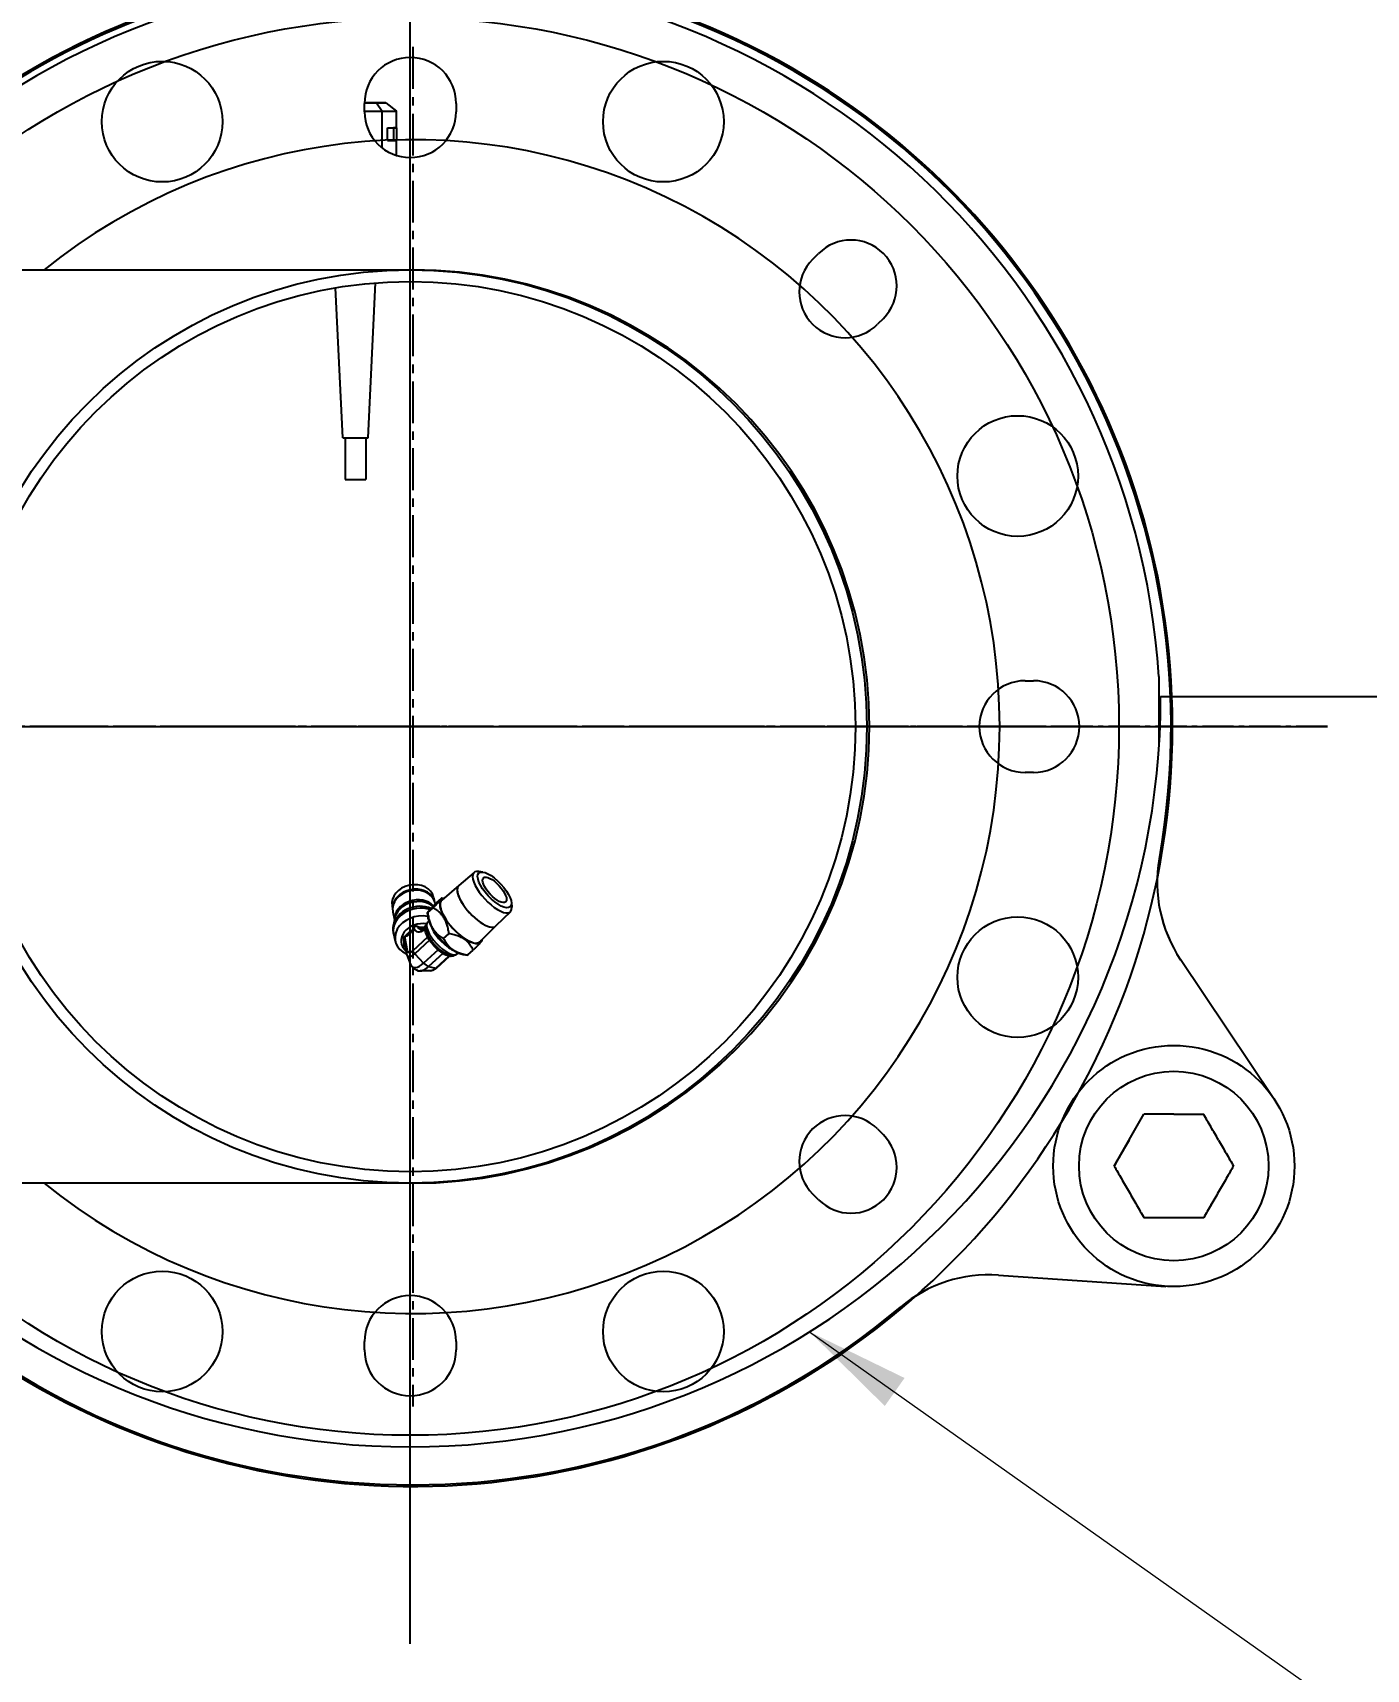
# Model space of a CAD drawing. Extents: x -76427 to 292734, y -42117 to 131250.
# Drawn here: x 12724.4 to 13044.3, y 2390.8 to 2783.3 of the extents above; entities that cross this region are included whole.
import ezdxf

# ---------------------------------------------------------------- set-up
doc = ezdxf.new("R2010")
doc.units = 0
doc.header["$LTSCALE"] = 10
for name, pattern in [('XFM7P10PV$0$CENTER', [2, 1.25, -0.25, 0.25, -0.25]), ('XFM7P10PV$0$CENTER2', [1.125, 0.75, -0.125, 0.125, -0.125]), ('XFM7P10PV-200K$0$CENTER', [2, 1.25, -0.25, 0.25, -0.25]), ('XFM7P10PV-200K$0$CENTER2', [1.125, 0.75, -0.125, 0.125, -0.125])]:
    doc.linetypes.add(name, pattern=pattern)
for name, color, linetype in [('XFM7P10PV$0$U-PV-PIPE-CENTER', 252, 'XFM7P10PV$0$CENTER2'), ('XFM7P10PV$0$U-PV-PIPE-SUS', 252, 'Continuous'), ('XFM7P10PV-200K$0$U-PV-PIPE-CENTER', 1, 'XFM7P10PV-200K$0$CENTER2'), ('XFM7P10PV-200K$0$U-PV-PIPE-SUS', 200, 'Continuous'), ('XFM7Q10PV-200K$0$PV-EQ(200K)', 22, 'Continuous')]:
    doc.layers.add(name, color=color, linetype=linetype)
doc.styles.add('XFM7P10PV$0$STANDARD', font='SIMPLEX', dxfattribs={"bigfont": 'BIGFONT'})
doc.styles.add('XFM7P10PV-200K$0$STANDARD', font='SIMPLEX', dxfattribs={"bigfont": 'BIGFONT'})
doc.styles.add('XFM7Q10PV-200K$0$Atlas Copco 3.5mm', font='arial.ttf')
doc.dimstyles.new('XFM7Q10PV-200K$0$Atlas Copco$7', dxfattribs={"dimscale": 10, "dimtxt": 3.5, "dimasz": 2.5, "dimexe": 2, "dimexo": 1, "dimgap": 0.762, "dimtad": 1, "dimdec": 1, "dimrnd": 1e-08, "dimtxsty": 'XFM7Q10PV-200K$0$Atlas Copco 3.5mm', "dimcen": 0.09, "dimdle": 10, "dimclrd": 7, "dimclre": 256, "dimclrt": 7, "dimadec": 1, "dimazin": 2, "dimtfac": 1, "dimtdec": 4, "dimtmove": 0, "dimatfit": 3, "dimfxl": 1, "dimtolj": 1, "dimlwd": 9, "dimlwe": 9, "dimarcsym": 0})

# ---------------------------------------------------------------- blocks, each defined once
blk = doc.blocks.new('XFM7P10PV-200K$0$A$C62BD0E7C')
at = {"color": 1, "linetype": 'XFM7P10PV-200K$0$CENTER'}
for p, q in [((0, 203.2), (0, -203.2)), ((203.2, 0), (-254, 0))]:
    blk.add_line(p, q, dxfattribs=at)
at = {"color": 0}
blk.add_lwpolyline([(0, -136.53), (-254, -136.53), (-254, 136.52), (0, 136.52)], dxfattribs=at)
blk.add_arc((0, 0), 136.53, 270, 90, dxfattribs=at)
at = {"color": 8, "style": 'XFM7P10PV-200K$0$STANDARD'}
blk.add_text('SR', height=30, dxfattribs=at).set_placement((-240.49, 5.2))
blk = doc.blocks.new('XFM7P10PV-200K')
at = {"layer": 'XFM7P10PV-200K$0$U-PV-PIPE-CENTER'}
blk.add_line((13035, 2616.88), (10278.8, 2616.88), dxfattribs=at)
at = {"layer": 'XFM7P10PV-200K$0$U-PV-PIPE-SUS'}
for p, q in [((12755.49, 2776.46), (12755.49, 2776.46)), ((12755.49, 2776.46), (12755.49, 2776.46)), ((12875.71, 2776.46), (12875.71, 2776.46)), ((12875.71, 2776.46), (12875.71, 2776.46)), ((12755.49, 2747.52), (12755.49, 2747.52)), ((12755.49, 2747.52), (12755.49, 2747.52)), ((12875.71, 2747.52), (12875.71, 2747.52)), ((12875.71, 2747.52), (12875.71, 2747.52)), ((11063.5, 2726.43), (12815.6, 2726.43, 0)), ((12960.71, 2691.45), (12960.71, 2691.45)), ((12960.71, 2691.45), (12960.71, 2691.45)), ((12960.71, 2662.52), (12960.71, 2662.52)), ((12960.71, 2662.52), (12960.71, 2662.52)), ((12994.68, 2585.17), (12994.68, 2585.17)), ((12994.68, 2585.17), (12994.68, 2585.17)), ((12960.71, 2571.24), (12960.71, 2571.24)), ((12960.71, 2571.24), (12960.71, 2571.24)), ((12999.78, 2560.98), (12999.78, 2560.98)), ((13022.18, 2527.6), (12999.78, 2560.98)), ((12999.78, 2560.98), (12999.78, 2560.98)), ((12960.71, 2542.31), (12960.71, 2542.31)), ((12960.71, 2542.31), (12960.71, 2542.31)), ((12998.16, 2540.41), (12998.16, 2540.41)), ((12998.16, 2534.21), (12998.16, 2534.21)), ((13022.18, 2527.6), (13022.18, 2527.6)), ((13022.18, 2527.6), (13022.18, 2527.6)), ((12983.84, 2511.48), (12991, 2523.88)), ((12991, 2523.88), (12991, 2523.88)), ((12991, 2523.88), (12991, 2523.88)), ((13005.32, 2523.88), (13005.32, 2523.88)), ((13005.32, 2523.88), (13005.32, 2523.88)), ((12983.84, 2511.48), (12983.84, 2511.48)), ((12983.84, 2511.48), (12983.84, 2511.48)), ((13012.48, 2511.48), (13012.48, 2511.48)), ((13012.48, 2511.48), (13012.48, 2511.48)), ((12815.6, 2507.33, 0), (11063.5, 2507.33)), ((12991, 2499.08), (12991, 2499.08)), ((12991, 2499.08), (12991, 2499.08)), ((13005.32, 2499.08), (12991, 2499.08)), ((13005.32, 2499.08), (13005.32, 2499.08)), ((13005.32, 2499.08), (13005.32, 2499.08)), ((12755.49, 2486.23), (12755.49, 2486.23)), ((12755.49, 2486.23), (12755.49, 2486.23)), ((12875.71, 2486.23), (12875.71, 2486.23)), ((12875.71, 2486.23), (12875.71, 2486.23)), ((12953.87, 2485.4), (12953.87, 2485.4)), ((12953.87, 2485.4), (12953.87, 2485.4)), ((12956.1, 2485.32), (12996.21, 2482.61)), ((12956.1, 2485.32), (12956.1, 2485.32)), ((12956.1, 2485.32), (12956.1, 2485.32)), ((12998.16, 2488.75), (12998.16, 2488.75)), ((12996.21, 2482.61), (12996.21, 2482.61)), ((12996.21, 2482.61), (12996.21, 2482.61)), ((12998.16, 2482.55), (12998.16, 2482.55)), ((12998.16, 2482.55), (12998.16, 2482.55)), ((12998.16, 2482.55), (12998.16, 2482.55)), ((12932.6, 2477.64), (12932.6, 2477.64)), ((12932.6, 2477.64), (12932.6, 2477.64)), ((12755.49, 2457.3), (12755.49, 2457.3)), ((12755.49, 2457.3), (12755.49, 2457.3)), ((12875.71, 2457.3), (12875.71, 2457.3)), ((12875.71, 2457.3), (12875.71, 2457.3)), ((12815.6, 2435.01), (12815.6, 2435.01)), ((12815.6, 2435.01), (12815.6, 2435.01))]:
    blk.add_line(p, q, dxfattribs=at)
for centre, radius in [((12755.49, 2761.99), 14.47), ((12875.71, 2761.99), 14.47), ((12960.71, 2676.99), 14.47), ((12960.71, 2556.77), 14.47), ((12998.16, 2511.48), 28.93), ((12998.16, 2511.48), 22.73), ((12755.49, 2471.77), 14.47), ((12875.71, 2471.77), 14.47)]:
    blk.add_circle(centre, radius, dxfattribs=at)
for centre, radius, start, end in [((12815.6, 2616.88), 182.26, 0, 143.0533), ((12815.6, 2616.88), 181.87, 109.9589, 142.9607), ((12815.6, 2616.88), 181.87, 349.9589, 70.0411), ((12815.6, 2616.88), 140.79, 0, 128.9143), ((12815.6, 2616.88), 109.55, 0, 90), ((12815.6, 2616.88), 182.26, 216.9467, 0), ((12815.6, 2616.88), 140.79, 231.0857, 0), ((12815.6, 2616.88), 109.55, 270, 0), ((13027.24, 2579.4), 33.07, 169.9589, 213.8653), ((12953.87, 2452.33), 33.07, 86.1347, 130.0411), ((12815.6, 2616.88), 181.87, 229.9589, 310.0411)]:
    blk.add_arc(centre, radius, start, end, dxfattribs=at)
for points in [[(12998.16, 2523.88), (12996.94, 2523.88), (12994.53, 2523.88), (12992.17, 2523.88), (12991, 2523.88)], [(12998.16, 2523.88), (12999.39, 2523.88), (13001.81, 2523.88), (13004.16, 2523.88), (13005.32, 2523.88)], [(13008.9, 2517.68), (13008.29, 2518.73), (13007.08, 2520.82), (13005.9, 2522.87), (13005.32, 2523.88)], [(12987.42, 2517.68), (12986.81, 2516.62), (12985.6, 2514.53), (12984.42, 2512.49), (12983.84, 2511.48)], [(13008.9, 2517.68), (13009.51, 2516.61), (13010.72, 2514.51), (13011.9, 2512.48), (13012.48, 2511.48)], [(12983.84, 2511.48), (12984.4, 2510.51), (12985.55, 2508.51), (12986.78, 2506.38), (12987.42, 2505.28)], [(13012.48, 2511.48), (13011.92, 2510.51), (13010.76, 2508.51), (13009.53, 2506.38), (13008.9, 2505.28)], [(12987.42, 2505.28), (12988.03, 2504.21), (12989.25, 2502.11), (12990.42, 2500.08), (12991, 2499.08)], [(13008.9, 2505.28), (13008.28, 2504.21), (13007.07, 2502.11), (13005.89, 2500.08), (13005.32, 2499.08)]]:
    blk.add_open_spline(points, degree=3, dxfattribs=at)
at = {"layer": 'XFM7P10PV-200K$0$U-PV-PIPE-SUS', "xscale": 0.8024171335491515, "yscale": 0.8024171335491515, "zscale": 0.8024171335491515}
blk.add_blockref('XFM7P10PV-200K$0$A$C62BD0E7C', (12815.6, 2616.88), dxfattribs=at)
blk = doc.blocks.new('XFM7P10PV$0$A$C62BD0E7C')
at = {"color": 1, "linetype": 'XFM7P10PV$0$CENTER'}
for p, q in [((0, 203.2), (0, -203.2)), ((203.2, 0), (-254, 0))]:
    blk.add_line(p, q, dxfattribs=at)
at = {"color": 0}
blk.add_lwpolyline([(0, -136.53), (-254, -136.53), (-254, 136.52), (0, 136.52)], dxfattribs=at)
blk.add_arc((0, 0), 136.53, 270, 90, dxfattribs=at)
at = {"color": 8, "style": 'XFM7P10PV$0$STANDARD'}
blk.add_text('SR', height=30, dxfattribs=at).set_placement((-240.49, 5.2))
blk = doc.blocks.new('XFM7P10PV$0$A$C34b3aeec')
at = {"layer": 'XFM7P10PV$0$U-PV-PIPE-CENTER'}
blk.add_line((219.4, 0), (-2536.8, 0), dxfattribs=at)
at = {"layer": 'XFM7P10PV$0$U-PV-PIPE-SUS'}
for p, q in [((-60.11, 159.58), (-60.11, 159.58)), ((-60.11, 159.58), (-60.11, 159.58)), ((60.11, 159.58), (60.11, 159.58)), ((60.11, 159.58), (60.11, 159.58)), ((-60.11, 130.64), (-60.11, 130.64)), ((-60.11, 130.64), (-60.11, 130.64)), ((60.11, 130.64), (60.11, 130.64)), ((60.11, 130.64), (60.11, 130.64)), ((-2054.25, 109.55), (0, 109.55, 0)), ((145.11, 74.57), (145.11, 74.57)), ((145.11, 74.57), (145.11, 74.57)), ((145.11, 45.64), (145.11, 45.64)), ((145.11, 45.64), (145.11, 45.64)), ((179.08, -31.71), (179.08, -31.71)), ((179.08, -31.71), (179.08, -31.71)), ((145.11, -45.64), (145.11, -45.64)), ((145.11, -45.64), (145.11, -45.64)), ((184.18, -55.9), (184.18, -55.9)), ((206.58, -89.28), (184.19, -55.9)), ((184.19, -55.9), (184.19, -55.9)), ((145.11, -74.57), (145.11, -74.57)), ((145.11, -74.57), (145.11, -74.57)), ((182.56, -76.47), (182.56, -76.47)), ((182.56, -82.67), (182.56, -82.67)), ((206.58, -89.28), (206.58, -89.28)), ((206.58, -89.28), (206.58, -89.28)), ((168.24, -105.4), (175.4, -93)), ((175.4, -93), (175.4, -93)), ((175.4, -93), (175.4, -93)), ((189.72, -93), (189.72, -93)), ((189.72, -93), (189.72, -93)), ((168.24, -105.4), (168.24, -105.4)), ((168.24, -105.4), (168.24, -105.4)), ((196.88, -105.4), (196.88, -105.4)), ((196.88, -105.4), (196.88, -105.4)), ((0, -109.55, 0), (-2054.25, -109.55)), ((175.4, -117.8), (175.4, -117.8)), ((175.4, -117.8), (175.4, -117.8)), ((189.72, -117.8), (175.4, -117.8)), ((189.72, -117.8), (189.72, -117.8)), ((189.72, -117.8), (189.72, -117.8)), ((182.56, -128.13), (182.56, -128.13)), ((-60.11, -130.64), (-60.11, -130.64)), ((-60.11, -130.64), (-60.11, -130.64)), ((60.11, -130.64), (60.11, -130.64)), ((60.11, -130.64), (60.11, -130.64)), ((138.28, -131.48), (138.28, -131.48)), ((138.28, -131.48), (138.28, -131.48)), ((140.5, -131.56), (180.61, -134.27)), ((140.5, -131.56), (140.5, -131.56)), ((140.5, -131.56), (140.5, -131.56)), ((180.61, -134.27), (180.61, -134.27)), ((180.61, -134.27), (180.61, -134.27)), ((182.56, -134.33), (182.56, -134.33)), ((182.56, -134.33), (182.56, -134.33)), ((182.56, -134.33), (182.56, -134.33)), ((117, -139.23), (117, -139.23)), ((117, -139.23), (117, -139.23)), ((-60.11, -159.58), (-60.11, -159.58)), ((-60.11, -159.58), (-60.11, -159.58)), ((60.11, -159.58), (60.11, -159.58)), ((60.11, -159.58), (60.11, -159.58)), ((0, -181.87), (0, -181.87)), ((0, -181.87), (0, -181.87))]:
    blk.add_line(p, q, dxfattribs=at)
for centre, radius in [((-60.11, 145.11), 14.47), ((60.11, 145.11), 14.47), ((145.11, 60.11), 14.47), ((145.11, -60.11), 14.47), ((182.56, -105.4), 28.93), ((182.56, -105.4), 22.73), ((-60.11, -145.11), 14.47), ((60.11, -145.11), 14.47)]:
    blk.add_circle(centre, radius, dxfattribs=at)
for centre, radius, start, end in [((0, 0), 182.26, 0, 143.0533), ((0, 0), 181.87, 109.9589, 142.9607), ((0, 0), 181.87, 349.9589, 70.0411), ((0, 0), 140.79, 0, 128.9143), ((0, 0), 109.55, 0, 90), ((0, 0), 182.26, 216.9467, 0), ((0, 0), 140.79, 231.0857, 0), ((0, 0), 109.55, 270, 0), ((211.64, -37.47), 33.07, 169.9589, 213.8653), ((138.28, -164.55), 33.07, 86.1347, 130.0411), ((0, 0), 181.87, 229.9589, 310.0411)]:
    blk.add_arc(centre, radius, start, end, dxfattribs=at)
for points in [[(182.56, -93), (181.34, -93), (178.93, -93), (176.57, -93), (175.4, -93)], [(182.56, -93), (183.79, -93), (186.22, -93), (188.56, -93), (189.72, -93)], [(193.3, -99.2), (192.69, -98.15), (191.48, -96.06), (190.3, -94.01), (189.72, -93)], [(171.82, -99.2), (171.21, -100.26), (170.01, -102.34), (168.82, -104.39), (168.24, -105.4)], [(193.3, -99.2), (193.91, -100.27), (195.13, -102.37), (196.3, -104.4), (196.88, -105.4)], [(168.24, -105.4), (168.8, -106.37), (169.95, -108.37), (171.18, -110.5), (171.82, -111.6)], [(196.88, -105.4), (196.32, -106.37), (195.16, -108.37), (193.93, -110.5), (193.3, -111.6)], [(171.82, -111.6), (172.44, -112.67), (173.65, -114.77), (174.82, -116.8), (175.4, -117.8)], [(193.3, -111.6), (192.68, -112.67), (191.47, -114.77), (190.3, -116.8), (189.72, -117.8)]]:
    blk.add_open_spline(points, degree=3, dxfattribs=at)
at = {"layer": 'XFM7P10PV$0$U-PV-PIPE-SUS', "xscale": 0.8024171335491515, "yscale": 0.8024171335491515, "zscale": 0.8024171335491515}
blk.add_blockref('XFM7P10PV$0$A$C62BD0E7C', (0, 0), dxfattribs=at)
blk = doc.blocks.new('XFM7P10PV')
blk.add_blockref('XFM7P10PV$0$A$C34b3aeec', (12815.6, 2616.88))
blk = doc.blocks.new('XFM7Q10PV-200K$0$PV-主機 - Mega-V57-CUB_L40')
for p, q in [((447.98, 545), (447.98, 105)), ((517.28, 341.15), (553.23, 342.92)), ((517.28, 340.63), (507.28, 340.63)), ((298.48, 336), (300.48, 336)), ((517.28, 335.63), (507.28, 335.63)), ((517.28, 335.11), (554.42, 333.31)), ((595.48, 336), (597.48, 336)), ((595.57, 336), (595.57, 331.78)), ((597.58, 333.13), (597.58, 336)), ((597.58, 333.46), (597.58, 336)), ((597.59, 336), (597.59, 330.83)), ((597.59, 336), (597.59, 331.46)), ((586.81, 331.78), (595.57, 331.78)), ((588.58, 330.49), (591.58, 330.49)), ((588.58, 330.49), (588.58, 329.05)), ((591.58, 330.49), (591.58, 329.06)), ((591.58, 330.49), (591.58, 329.63)), ((597.58, 333.13), (595.57, 331.78)), ((595.57, 331.78), (595.59, 328.34)), ((597.59, 330.83), (595.59, 328.34)), ((597.59, 331.46), (597.58, 333.46)), ((597.59, 330.83), (597.58, 333.13)), ((396.9, 326.6), (393.49, 325.89)), ((394.18, 325.63), (397.58, 326.34)), ((398.39, 328.99), (396.52, 328.6)), ((402.05, 328.69), (400.41, 329)), ((403.57, 329.17), (401.63, 328.77)), ((404.98, 329.38), (404.28, 329.24)), ((584.99, 328.34), (588.58, 328.34)), ((591.58, 329.06), (588.58, 329.05)), ((588.58, 329.05), (588.58, 328.19)), ((588.58, 328.19), (591.58, 328.2)), ((591.58, 329.63), (591.58, 328.2)), ((591.58, 328.2), (591.58, 329.06)), ((591.58, 328.34), (595.59, 328.34)), ((227.98, 325), (667.98, 325)), ((389.4, 320.14), (389.36, 322.67)), ((393.24, 325.81), (390.88, 324.91)), ((393.45, 323.94), (391.22, 321.82)), ((396.72, 320.4), (393.45, 323.94)), ((397.49, 320.87), (394.22, 324.41)), ((390.41, 320.62), (390.04, 318.89)), ((392.94, 315.75), (390.04, 318.89)), ((390.07, 318.69), (392.91, 315.61)), ((393.58, 317.19), (390.41, 320.62)), ((394.43, 318.34), (391.22, 321.82)), ((400.55, 321.11), (400.58, 321.08)), ((401.09, 320.82), (401.33, 320.56)), ((402.57, 320.83), (403.36, 320.86)), ((403.35, 320.8), (404.51, 319.54)), ((405.68, 319.05), (405.4, 318.99)), ((405.62, 318.77), (406.78, 317.51)), ((407.06, 319.42), (406.36, 319.27)), ((393.2, 314.33), (393.23, 314.29)), ((397.14, 317), (398.3, 315.74)), ((409.83, 313.38), (406.31, 317.46)), ((406.73, 316.98), (406.79, 317.47)), ((300.48, 314), (298.48, 314)), ((393.32, 312.29), (393.19, 311.22)), ((393.2, 311.17), (394.36, 309.91)), ((393.45, 313.76), (393.68, 313.51)), ((413, 309.7), (409.83, 313.38)), ((597.48, 314), (595.48, 314)), ((400.16, 304.46), (396.38, 308.29)), ((396.83, 307.84), (396.62, 307.83)), ((413.09, 307.57), (413.23, 308.59)), ((403.58, 301), (400.16, 304.46)), ((405.7, 300.74), (404.66, 300.68)), ((334.48, 227.07), (335.9, 228.48)), ((560.05, 228.48), (561.47, 227.07)), ((351.46, 212.92), (350.04, 211.51)), ((545.91, 211.51), (544.5, 212.92)), ((436.98, 175.5), (436.98, 177.5)), ((458.98, 177.5), (458.98, 175.5)), ((459.98, 145.4), (443.21, 145.4)), ((455.21, 145), (455.21, -472.25))]:
    blk.add_line(p, q)
for radius in [170, 109.54, 109.54, 106.77]:
    blk.add_circle((447.98, 325), radius)
for centre, radius, start, end in [((455.21, 325), 180, 90, 270), ((447.98, 325), 180, 273.8226, 86.1774), ((298.48, 325), 11, 90, 270), ((300.48, 325), 11, 270, 90), ((595.48, 325), 11, 90, 270), ((597.48, 325), 11, 270, 90), ((393.18, 321.72), 4, 132.1053, 159.7401), ((343.68, 220.7), 11, 315, 135), ((552.27, 220.7), 11, 45, 225), ((342.26, 219.29), 11, 135, 315), ((553.69, 219.29), 11, 225, 45), ((447.98, 177.5), 11, 0, 180), ((447.98, 175.5), 11, 180, 0)]:
    blk.add_arc(centre, radius, start, end)
for centre, major_axis, ratio, start_param, end_param in [((507.28, 338.13), (0, 2.5), 0.001283, 6.283185, 9.424778), ((517.28, 338.13), (0, 3.02), 0.001283, 0.000063, 3.14153), ((397.76, 322.68), (-1.24, 5.92), 0.785698, 4.235623, 7.128183), ((393.7, 324.91), (-0.205, 0.979), 0.785698, 5.363423, 6.283185), ((396.96, 322.51), (-0.97, 4.63), 0.785698, 4.236647, 6.840566), ((396.47, 322.41), (-0.86, 4.1), 0.785698, 5.993727, 6.572644), ((396.47, 322.41), (0.86, -4.1), 0.785698, 1.919298, 2.524361), ((399.63, 323.07), (-1.24, 5.92), 0.785698, 4.064013, 6.283185), ((400.14, 323.17), (-1.22, 5.82), 0.785698, 3.9829, 5.965367), ((402.31, 323.63), (-1.06, 5.06), 0.785698, 3.584582, 6.167229), ((401.8, 323.52), (-1.08, 5.16), 0.785698, 3.687547, 5.965367), ((404.63, 324.11), (-1.06, 5.06), 0.785698, 3.141593, 6.283185), ((404.93, 324.17), (-1.04, 4.98), 0.785698, 3.308509, 6.116269), ((406.02, 324.4), (-1.04, 4.98), 0.785698, 3.141593, 6.283185), ((404.87, 324.16), (1.02, -4.88), 0.785698, 0.582721, 2.558872), ((392.78, 321.12), (-3.24, 2.19), 0.492078, 0.120438, 1.125608), ((393.59, 322.32), (-3.24, 2.19), 0.492078, 5.950749, 7.408794), ((394.89, 324.24), (-1.96, 1.33), 0.492078, 5.950749, 7.408794), ((393.73, 323.69), (-0.735, -0.678), 0.374883, 3.701122, 4.74832), ((395.13, 324.6), (-1.25, 0.84), 0.492078, 5.837997, 7.408794), ((402.54, 321.27), (-3.58, 2.42), 0.492078, 5.899688, 7.148069), ((402.29, 320.91), (-2.86, 1.94), 0.492078, 5.919029, 6.615621), ((401.93, 320.37), (-2.51, 1.69), 0.492078, 6.085177, 6.387225), ((396.47, 322.41), (0.86, -4.1), 0.785698, 1.245849, 1.480894), ((391.47, 319.19), (-1.96, 1.33), 0.492078, 0.332436, 1.125608), ((390.81, 319.36), (-0.735, -0.678), 0.374883, 5.795517, 6.283185), ((393.18, 321.72), (-2.94, -2.71), 0.374883, 5.062479, 5.481358), ((396.87, 317.72), (-3.67, -3.39), 0.374883, 3.141593, 6.283185), ((397.27, 317.29), (-3.82, -3.53), 0.374883, 3.141593, 6.283185), ((398.65, 315.79), (5.06, 4.67), 0.374883, 0.416294, 2.725299), ((398.09, 316.4), (3.82, 3.53), 0.374883, 0.726804, 2.414789), ((401.32, 312.9), (5.06, 4.67), 0.374883, 6.081095, 9.626868), ((401.32, 312.9), (-4.97, -4.59), 0.374883, 3.128956, 6.295822), ((401.74, 320.1), (-2.18, 1.47), 0.492078, 6.068562, 6.322798), ((401.65, 319.97), (-1.9, 1.28), 0.492078, 5.967335, 6.019811), ((404.97, 308.95), (-4.83, -4.46), 0.374883, 3.128016, 6.296762), ((404.97, 308.94), (4.83, 4.46), 0.374883, 6.270548, 9.437415), ((408.27, 305.37), (-4.71, -4.35), 0.374883, 2.71144, 6.713338), ((404.97, 308.95), (4.83, 4.46), 0.374883, 6.274987, 6.282246), ((404.97, 308.95), (-4.83, -4.46), 0.374883, 0.00094, 0.008198)]:
    blk.add_ellipse(centre, major_axis=major_axis, ratio=ratio, start_param=start_param, end_param=end_param)
for major_axis in [(4.06, 3.75), (2.9, 2.68)]:
    blk.add_ellipse((408.81, 304.79), major_axis=major_axis, ratio=0.374883)
for points, knots in [([(393.24, 325.81), (393.26, 325.82), (393.28, 325.83), (393.31, 325.84), (393.33, 325.84), (393.36, 325.85), (393.38, 325.86), (393.41, 325.87), (393.43, 325.87), (393.46, 325.88), (393.48, 325.88), (393.49, 325.89)], [4.5996372, 4.5996372, 4.5996372, 4.5996372, 4.6221875, 4.6221875, 4.6447379, 4.6447379, 4.6672883, 4.6672883, 4.6898386, 4.6898386, 4.712389, 4.712389, 4.712389, 4.712389]), ([(397.58, 326.34), (397.58, 326.36), (397.57, 326.39), (397.53, 326.46), (397.5, 326.5), (397.42, 326.55), (397.38, 326.57), (397.34, 326.59), (397.33, 326.59), (397.33, 326.59), (397.28, 326.61), (397.23, 326.62), (397.12, 326.63), (397.04, 326.62), (396.95, 326.61), (396.92, 326.6), (396.9, 326.6)], [-0.04929775, -0.04929775, -0.04929775, -0.04929775, -0.03751723, -0.03751723, -0.01607629, -0.01607629, 0, 0, 0, 0.00198015, 0.00198015, 0.01844437, 0.01844437, 0.04061799, 0.04061799, 0.04852343, 0.04852343, 0.04852343, 0.04852343]), ([(397.64, 326.14), (397.62, 326.19), (397.61, 326.24), (397.59, 326.3), (397.59, 326.32), (397.58, 326.34)], [0.1483126, 0.1483126, 0.1483126, 0.1483126, 0.16897165, 0.16897165, 0.17709535, 0.17709535, 0.17709535, 0.17709535]), ([(398.39, 328.99), (398.53, 329.02), (398.66, 329.04), (398.93, 329.07), (399.07, 329.08), (399.34, 329.1), (399.48, 329.1), (399.75, 329.09), (399.88, 329.08), (400.15, 329.05), (400.28, 329.03), (400.41, 329)], [0.6510336, 0.6510336, 0.6510336, 0.6510336, 0.7145973, 0.7145973, 0.778161, 0.778161, 0.8417247, 0.8417247, 0.9052883, 0.9052883, 0.968852, 0.968852, 0.968852, 0.968852]), ([(399.66, 324.18), (399.58, 324.23), (399.49, 324.28), (399.4, 324.33), (399.34, 324.37), (399.27, 324.4), (399.21, 324.44)], [17.0858291, 17.0858291, 17.0858291, 17.0858291, 17.3620295, 17.3620295, 17.3620295, 17.570709, 17.570709, 17.570709, 17.570709]), ([(399.54, 321.51), (399.51, 321.57), (399.48, 321.63), (399.41, 321.78), (399.37, 321.86), (399.32, 322.01), (399.3, 322.08), (399.28, 322.2), (399.28, 322.25), (399.28, 322.29)], [3.4805741, 3.4805741, 3.4805741, 3.4805741, 3.5601296, 3.5601296, 3.685008, 3.685008, 3.8098865, 3.8098865, 3.9347649, 3.9347649, 3.9347649, 3.9347649]), ([(399.77, 321.76), (399.75, 321.79), (399.73, 321.81), (399.71, 321.84), (399.69, 321.87), (399.67, 321.91), (399.65, 321.95), (399.63, 321.99), (399.62, 322.04), (399.62, 322.09), (399.62, 322.15), (399.62, 322.22), (399.64, 322.28)], [-0.588872, -0.588872, -0.588872, -0.588872, -0.4804208, -0.4804208, -0.4804208, -0.3423549, -0.3423549, -0.3423549, -0.1883026, -0.1883026, -0.1883026, 0, 0, 0, 0]), ([(399.96, 323.23), (400, 323.33), (400.02, 323.43), (400.03, 323.59), (400.03, 323.65), (400, 323.77), (399.98, 323.83), (399.93, 323.93), (399.89, 323.99), (399.79, 324.09), (399.73, 324.14), (399.66, 324.18)], [-0.9084013, -0.9084013, -0.9084013, -0.9084013, -0.845585, -0.845585, -0.8020069, -0.8020069, -0.7644689, -0.7644689, -0.7208718, -0.7208718, -0.6696414, -0.6696414, -0.6696414, -0.6696414]), ([(390.07, 318.69), (390, 318.76), (389.93, 318.84), (389.81, 319.01), (389.75, 319.09), (389.64, 319.27), (389.59, 319.37), (389.51, 319.56), (389.47, 319.67), (389.42, 319.89), (389.41, 320.01), (389.4, 320.14)], [3.1415927, 3.1415927, 3.1415927, 3.1415927, 3.3002271, 3.3002271, 3.4588616, 3.4588616, 3.617496, 3.617496, 3.7761305, 3.7761305, 3.9347649, 3.9347649, 3.9347649, 3.9347649]), ([(393.2, 314.33), (393.06, 314.48), (392.96, 314.67), (392.86, 315.11), (392.86, 315.36), (392.97, 315.99), (393.12, 316.36), (393.53, 317.15), (393.8, 317.55), (394.42, 318.34), (394.77, 318.73), (395.51, 319.45), (395.91, 319.79), (396.71, 320.4), (397.13, 320.67), (397.94, 321.11), (398.33, 321.28), (399.1, 321.5), (399.47, 321.55), (400.09, 321.44), (400.35, 321.32), (400.55, 321.11)], [2.130326, 2.130326, 2.130326, 2.130326, 2.334873, 2.334873, 2.591009, 2.591009, 2.94472, 2.94472, 3.292748, 3.292748, 3.628025, 3.628025, 3.959493, 3.959493, 4.292324, 4.292324, 4.632826, 4.632826, 4.990545, 4.990545, 5.271918, 5.271918, 5.271918, 5.271918])]:
    blk.add_open_spline(points, degree=3, knots=knots)
for points, weights in [([(399.21, 324.44), (397.88, 325.18), (397.64, 326.14)], [1, 1.04757529218, 1]), ([(403.35, 320.8), (398.97, 320.28), (397.14, 317)], [1, 1.15470053838, 1]), ([(398.3, 315.74), (402.68, 316.27), (404.51, 319.54)], [1, 1.15470053838, 1]), ([(405.62, 318.77), (403.21, 321.17), (403.35, 320.8)], [1, 1.15470053838, 1]), ([(404.51, 319.54), (406.92, 317.15), (406.78, 317.51)], [1, 1.15470053838, 1]), ([(397.14, 317), (393.9, 315.47), (393.2, 311.17)], [1, 1.15470053838, 1]), ([(394.36, 309.91), (397.6, 311.45), (398.3, 315.74)], [1, 1.15470053838, 1]), ([(393.2, 311.17), (393.18, 311.2), (393.19, 311.22)], [1, 1.01094170741, 1.02033563791]), ([(396.62, 307.83), (396.46, 307.82), (394.36, 309.91)], [1.03742438936, 1.13292254243, 1])]:
    blk.add_rational_spline(points, weights, degree=2)
for points in [[(399.64, 322.28), (399.67, 322.43), (399.71, 322.57), (399.76, 322.71)], [(399.76, 322.71), (399.81, 322.88), (399.88, 323.05), (399.96, 323.23)], [(399.8, 321.73), (399.79, 321.74), (399.78, 321.75), (399.77, 321.76)], [(400.05, 321.48), (399.96, 321.57), (399.88, 321.65), (399.8, 321.73)], [(400.11, 321.41), (400.09, 321.43), (400.07, 321.46), (400.05, 321.48)]]:
    blk.add_open_spline(points, degree=3)
at = {"annotation_type": 0, "has_hookline": 1, "hookline_direction": 1, "text_width": 65.37, "horizontal_direction": (0, 1, 0)}
blk.add_leader([(302.81, 229.21), (172.85, 45.54), (172.85, 20.54)], dimstyle='XFM7Q10PV-200K$0$Atlas Copco$7', override={"dimtad": 0}, dxfattribs=at)
blk = doc.blocks.new('XFM7Q10PV-200K')
at = {"layer": 'XFM7Q10PV-200K$0$PV-EQ(200K)', "rotation": 90}
blk.add_blockref('XFM7Q10PV-200K$0$PV-主機 - Mega-V57-CUB_L40', (13140, 2168.9), dxfattribs=at)

msp = doc.modelspace()

# ---------------------------------------------------------------- block references
for name in ['XFM7Q10PV-200K', 'XFM7P10PV', 'XFM7P10PV-200K']:
    msp.add_blockref(name, (0, 0))

doc.saveas('drawing.dxf')
